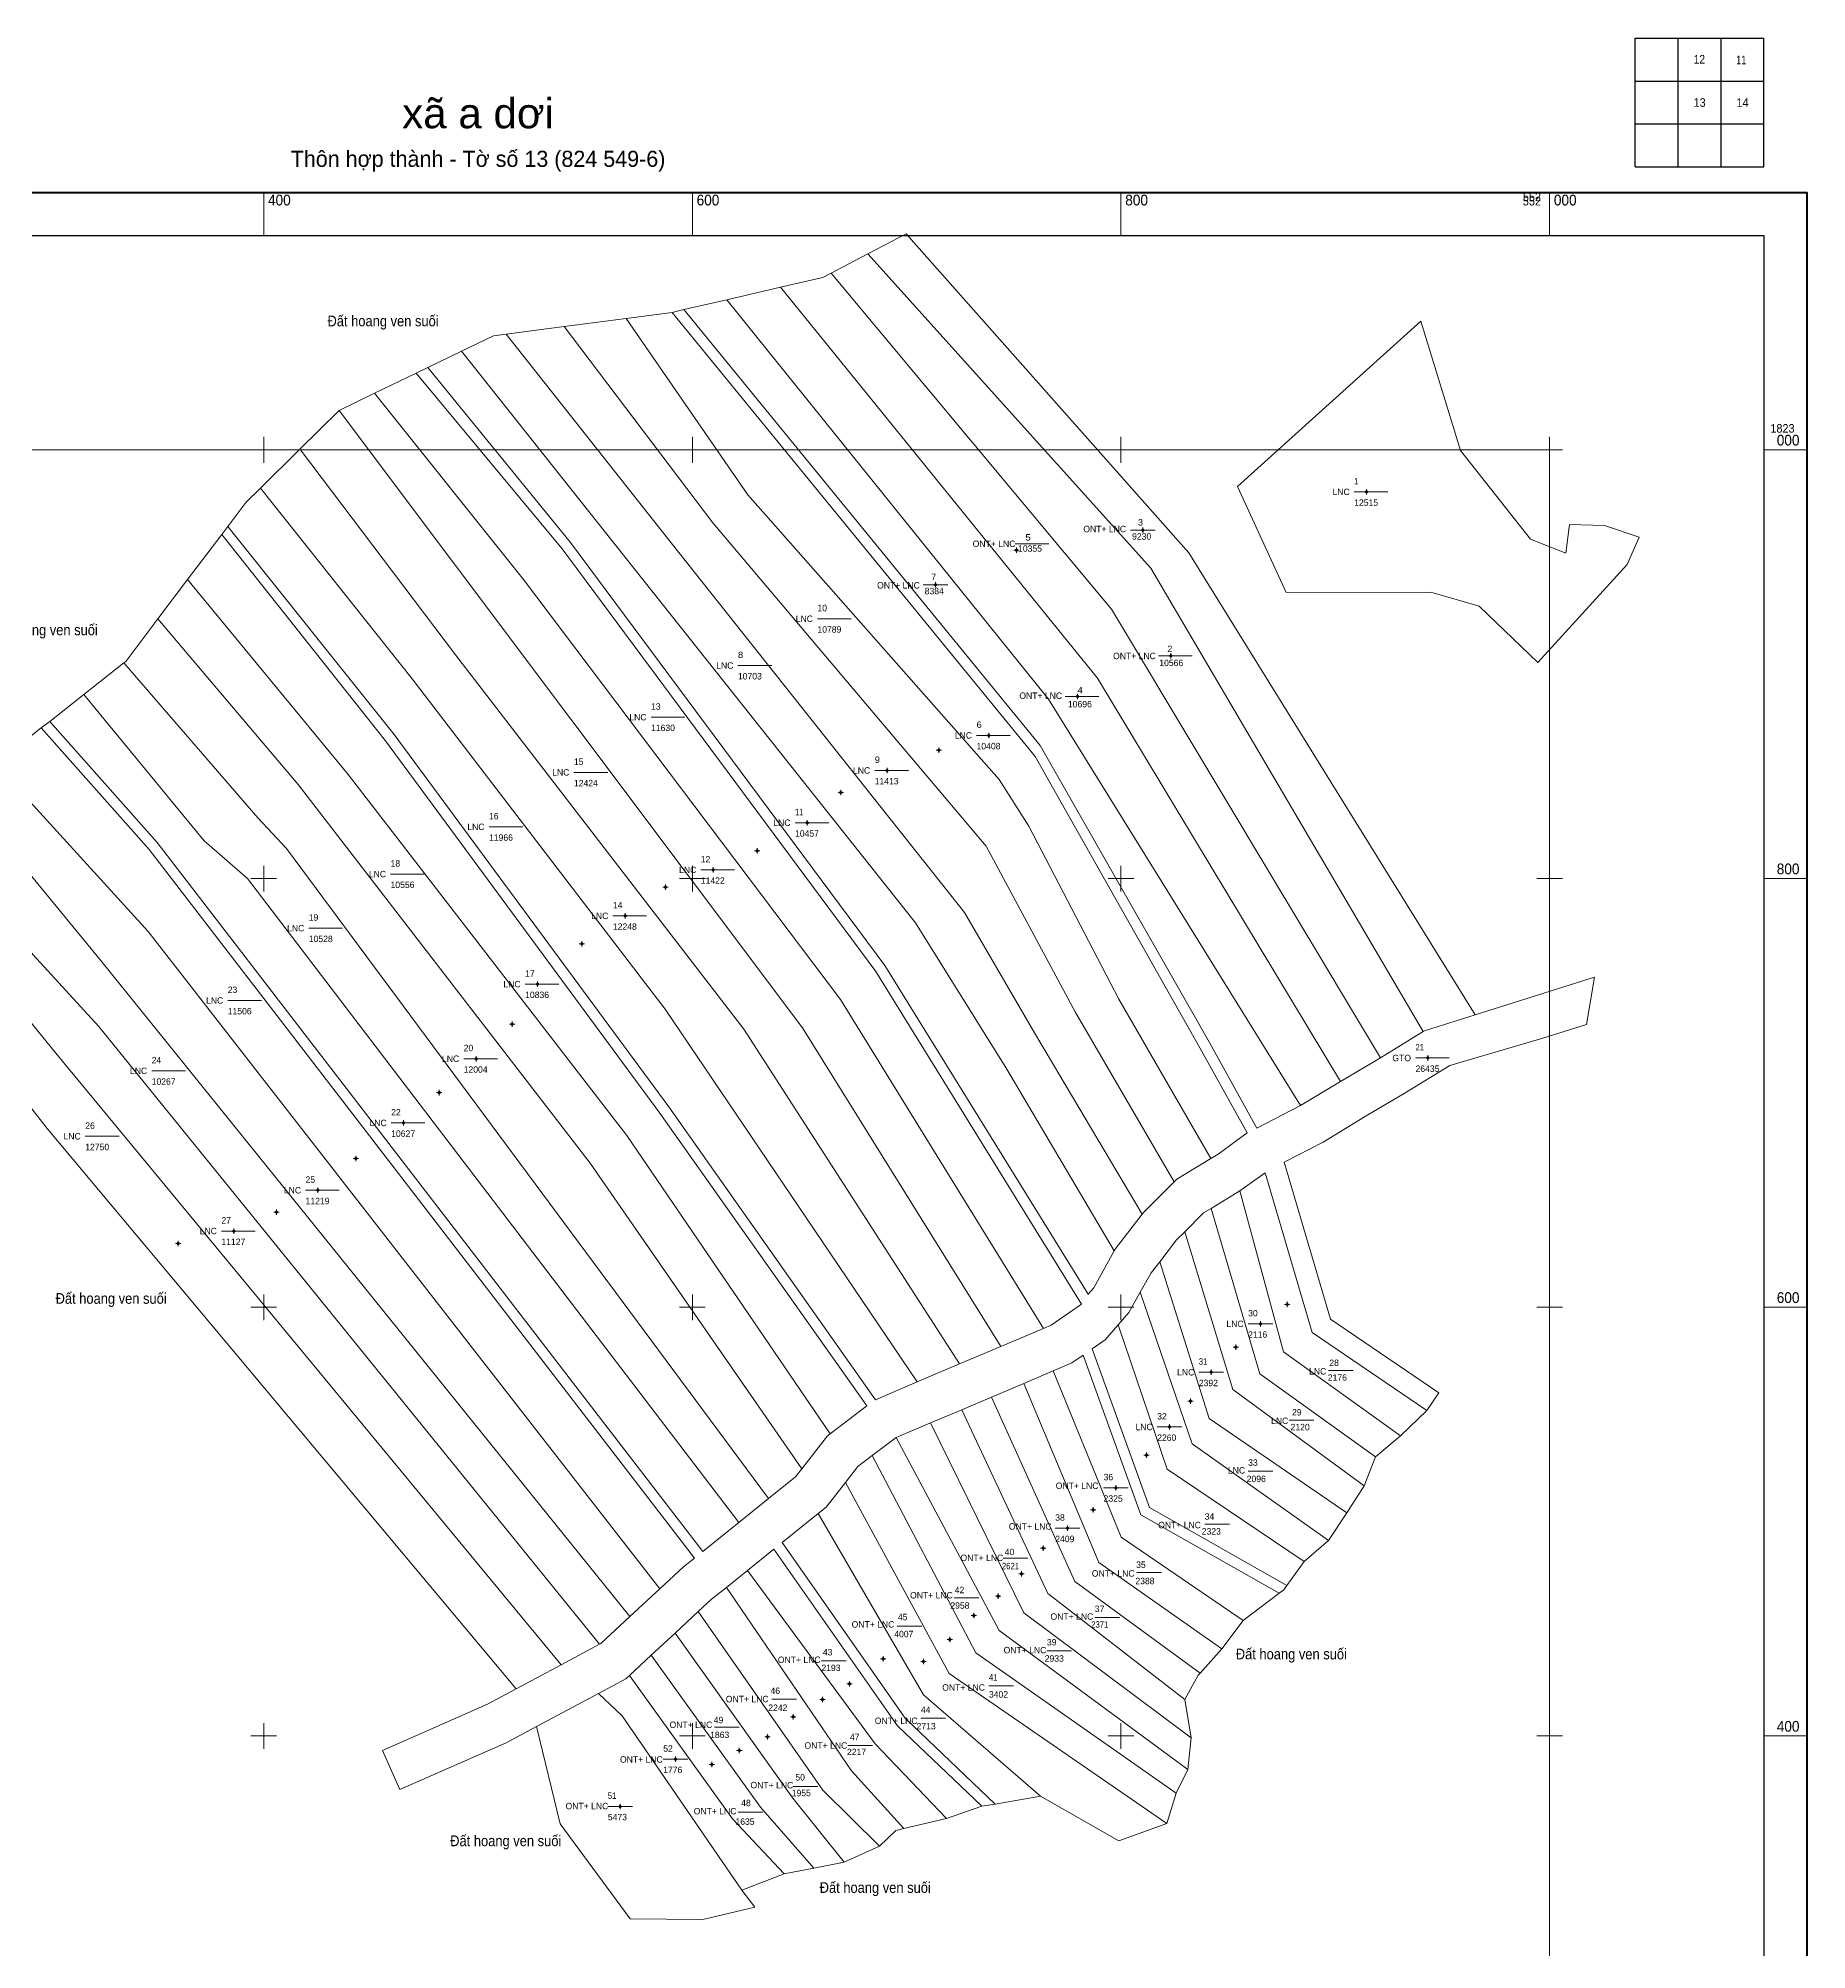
# Model space of a CAD drawing. Header units: metres. Extents: x 550880 to 552120, y 1821773 to 1823192.
# Drawn here: x 551295 to 552120, y 1822300 to 1823192 of the extents above; entities that cross this region are included whole.
import ezdxf
from ezdxf.enums import TextEntityAlignment as Align

# ---------------------------------------------------------------- set-up
doc = ezdxf.new("R2010")
doc.units = ezdxf.units.M
doc.header["$LTSCALE"] = 1.2
doc.layers.add('1', color=7, linetype='Continuous')
for name, color, linetype, lineweight in [('10', 7, 'Continuous', 13), ('23', 7, 'Continuous', 13), ('50', 7, 'Continuous', 13), ('51', 7, 'Continuous', 13), ('63', 7, 'Continuous', 13)]:
    doc.layers.add(name, color=color, linetype=linetype, lineweight=lineweight)

msp = doc.modelspace()

# ---------------------------------------------------------------- hatches: boundary and pattern name
at = {"layer": '51'}
for points in [[(551914.73, 1822980.39, 1), (551914.43, 1822980.39, 1)], [(551810.38, 1822962.53, 1), (551810.08, 1822962.53, 1)], [(551751.37, 1822953.12, 1), (551751.07, 1822953.12, 1)], [(551713.61, 1822937.06, 1), (551713.31, 1822937.06, 1)], [(551823.44, 1822903.87, 1), (551823.14, 1822903.87, 1)], [(551779.79, 1822884.96, 1), (551779.49, 1822884.96, 1)], [(551738.51, 1822866.78, 1), (551738.21, 1822866.78, 1)], [(551715.21, 1822859.91, 1), (551714.91, 1822859.91, 1)], [(551690.98, 1822850.43, 1), (551690.68, 1822850.43, 1)], [(551669.36, 1822840.14, 1), (551669.06, 1822840.14, 1)], [(551653.8, 1822826.04, 1), (551653.5, 1822826.04, 1)], [(551630.36, 1822812.96, 1), (551630.06, 1822812.96, 1)], [(551609.84, 1822804.04, 1), (551609.54, 1822804.04, 1)], [(551587.69, 1822795.96, 1), (551587.39, 1822795.96, 1)], [(551568.82, 1822782.57, 1), (551568.52, 1822782.57, 1)], [(551548.6, 1822769.52, 1), (551548.3, 1822769.52, 1)], [(551527.87, 1822750.74, 1), (551527.57, 1822750.74, 1)], [(551516.02, 1822732.04, 1), (551515.72, 1822732.04, 1)], [(551499.2, 1822715.94, 1), (551498.9, 1822715.94, 1)], [(551943.33, 1822716.28, 1), (551943.03, 1822716.28, 1)], [(551481.99, 1822700.11, 1), (551481.69, 1822700.11, 1)], [(551465.37, 1822685.98, 1), (551465.07, 1822685.98, 1)], [(551443.13, 1822669.46, 1), (551442.83, 1822669.46, 1)], [(551425.42, 1822654.57, 1), (551425.12, 1822654.57, 1)], [(551406.11, 1822644.37, 1), (551405.81, 1822644.37, 1)], [(551386.15, 1822635.55, 1), (551385.85, 1822635.55, 1)], [(551360.19, 1822629.81, 1), (551359.89, 1822629.81, 1)], [(551877.71, 1822601.36, 1), (551877.41, 1822601.36, 1)], [(551865.23, 1822592.26, 1), (551864.93, 1822592.26, 1)], [(551853.81, 1822581.37, 1), (551853.51, 1822581.37, 1)], [(551842.22, 1822569.68, 1), (551841.92, 1822569.68, 1)], [(551832.65, 1822556.18, 1), (551832.35, 1822556.18, 1)], [(551822.8, 1822544.15, 1), (551822.5, 1822544.15, 1)], [(551812.03, 1822531.03, 1), (551811.73, 1822531.03, 1)], [(551797.78, 1822515.78, 1), (551797.48, 1822515.78, 1)], [(551787.24, 1822505.45, 1), (551786.94, 1822505.45, 1)], [(551775.23, 1822496.92, 1), (551774.93, 1822496.92, 1)], [(551763.85, 1822487.61, 1), (551763.55, 1822487.61, 1)], [(551753.75, 1822475.69, 1), (551753.45, 1822475.69, 1)], [(551742.87, 1822465.19, 1), (551742.57, 1822465.19, 1)], [(551731.43, 1822456.24, 1), (551731.13, 1822456.24, 1)], [(551720.29, 1822445, 1), (551719.99, 1822445, 1)], [(551689.14, 1822436.02, 1), (551688.84, 1822436.02, 1)], [(551707.99, 1822434.7, 1), (551707.69, 1822434.7, 1)], [(551673.5, 1822424.34, 1), (551673.2, 1822424.34, 1)], [(551660.93, 1822417.05, 1), (551660.63, 1822417.05, 1)], [(551647.16, 1822408.91, 1), (551646.86, 1822408.91, 1)], [(551622.07, 1822393.16, 1), (551621.77, 1822393.16, 1)], [(551635.15, 1822399.58, 1), (551634.85, 1822399.58, 1)], [(551592.3, 1822389.17, 1), (551592, 1822389.17, 1)], [(551609.17, 1822386.64, 1), (551608.87, 1822386.64, 1)], [(551566.47, 1822367.17, 1), (551566.17, 1822367.17, 1)]]:
    msp.add_hatch(color=256, dxfattribs=at).paths.add_polyline_path(points)

# ---------------------------------------------------------------- linework, layer by layer
at = {"layer": '10'}
for p, q in [((551664.84, 1823082.46), (551681.93, 1823091.39)), ((551616.07, 1823070.02), (551641.08, 1823075.8)), ((551569.07, 1823061.3), (551590.57, 1823064.13)), ((551590.57, 1823064.13), (551596, 1823065.39)), ((551596, 1823065.39), (551616.07, 1823070.02)), ((551513.2, 1823054), (551540.13, 1823057.52)), ((551540.13, 1823057.52), (551569.07, 1823061.3)), ((551476.51, 1823038.36), (551492.29, 1823045.99)), ((551451.74, 1823026.38), (551471.16, 1823035.77)), ((551471.16, 1823035.77), (551476.51, 1823038.36)), ((551435.22, 1823018.39), (551451.74, 1823026.38)), ((551435.22, 1823018.39), (551416.92, 1823000.36)), ((551416.55, 1823000), (551398.45, 1822982.17)), ((551416.55, 1823000), (551417.19, 1823000)), ((551417.19, 1823000), (551416.92, 1823000.36)), ((552036.17, 1822946.54), (552041.77, 1822959.27)), ((551364.42, 1822939.43), (551350.57, 1822921.09)), ((551316.02, 1822885.84), (551300.16, 1822873.33)), ((551296.22, 1822870.23), (551274.9, 1822853.42)), ((551965.29, 1822736.48), (552020.91, 1822753.96)), ((552020.91, 1822753.96), (552017.23, 1822731.87)), ((551921.06, 1822716.35), (551940.97, 1822728.58)), ((551902.41, 1822705.35), (551921.06, 1822716.35)), ((551883.8, 1822694.12), (551902.41, 1822705.35)), ((551863.43, 1822683.61), (551883.8, 1822694.12)), ((551743.98, 1822581.7), (551763.92, 1822590.15)), ((551724.72, 1822573.53), (551743.98, 1822581.7)), ((551704.94, 1822565.14), (551724.72, 1822573.53)), ((551685.46, 1822556.88), (551704.94, 1822565.14)), ((551664.25, 1822540.93), (551681.4, 1822553.96)), ((551942.69, 1822551.81), (551930.44, 1822540.02)), ((551930.44, 1822540.02), (551918.7, 1822530.23)), ((551918.7, 1822530.23), (551913.49, 1822516.65)), ((551913.49, 1822516.65), (551905.44, 1822504.11)), ((551641.92, 1822490.24), (551658.76, 1822503.78)), ((551905.44, 1822504.11), (551896.88, 1822491.13)), ((551638.01, 1822487.1), (551625.77, 1822477.26)), ((551641.92, 1822490.24), (551699.24, 1822408.35)), ((551896.88, 1822491.13), (551885.46, 1822481.33)), ((551625.77, 1822477.26), (551615.87, 1822469.3)), ((551885.46, 1822481.33), (551877.4, 1822470.26)), ((551873.75, 1822466.57), (551857, 1822453.9)), ((551602.79, 1822458.03), (551591.94, 1822447.97)), ((551591.94, 1822447.97), (551580.8, 1822437.66)), ((551857, 1822453.9), (551847, 1822440.63)), ((551847, 1822440.63), (551836.94, 1822429.35)), ((551580.8, 1822437.66), (551570.66, 1822428.25)), ((551556.27, 1822419.89), (551527.28, 1822404.4)), ((551829.86, 1822417.09), (551832.72, 1822399.17)), ((551699.24, 1822408.35), (551741.28, 1822368.26)), ((551832.72, 1822399.17), (551831.2, 1822384.35)), ((551831.2, 1822384.35), (551825.74, 1822373.27)), ((551735.15, 1822367.18), (551718.6, 1822361.58)), ((551741.28, 1822368.26), (551735.15, 1822367.18)), ((551762.5, 1822371.98), (551741.28, 1822368.26)), ((551825.74, 1822373.27), (551821.37, 1822359.22)), ((551718.6, 1822361.58), (551698.69, 1822356.85)), ((551687.33, 1822348.53), (551670.91, 1822341.13)), ((551670.91, 1822341.13), (551656.72, 1822338.36)), ((551642.78, 1822335.63), (551623.13, 1822328.12)), ((551656.72, 1822338.36), (551642.78, 1822335.63))]:
    msp.add_line(p, q, dxfattribs=at)
for points in [[(551681.93, 1823091.39), (551699.77, 1823100.71), (551831.64, 1822951.89), (551965.29, 1822736.48)], [(551940.97, 1822728.58), (551813.87, 1822944.79), (551681.93, 1823091.39)], [(551641.08, 1823075.8), (551660.81, 1823080.36), (551664.84, 1823082.46)], [(551921.06, 1822716.35), (551795.64, 1822925.61), (551664.84, 1823082.46)], [(551902.41, 1822705.35), (551788.99, 1822893.51), (551641.08, 1823075.8)], [(551590.57, 1823064.13), (551759.98, 1822856.85), (551836.86, 1822721.05), (551858.95, 1822681.38)], [(551596, 1823065.39), (551762.22, 1822862.01), (551841.23, 1822723.48), (551863.43, 1822683.61)], [(551883.8, 1822694.12), (551766.21, 1822883.65), (551616.07, 1823070.02)], [(551492.29, 1823045.99), (551507.25, 1823053.22), (551513.2, 1823054)], [(551809.93, 1822643.35), (551759.68, 1822727.99), (551727.04, 1822784.23), (551593.04, 1822952.9), (551513.2, 1823054)], [(551824.79, 1822658.52), (551778.67, 1822737.84), (551737.16, 1822815.04), (551609.48, 1822965.97), (551540.13, 1823057.52)], [(551841.93, 1822669.44), (551798.99, 1822743.69), (551757.08, 1822824.39), (551743.09, 1822846.12), (551625.93, 1822979.03), (551569.07, 1823061.3)], [(552036.17, 1822946.54), (551994.56, 1822900.79), (551967.17, 1822926.99), (551944.58, 1822933.54), (551877.02, 1822933.44), (551854.38, 1822982.9), (551939.91, 1823060), (551958.36, 1822999.72), (551991.06, 1822958.35), (552007.65, 1822951.83), (552009.31, 1822965.17), (552025.56, 1822964.74), (552041.77, 1822959.27)], [(551796.86, 1822626.29), (551746.78, 1822711.06), (551704.1, 1822779.36), (551492.29, 1823045.99)], [(551471.16, 1823035.77), (551539.18, 1822953.8), (551685.65, 1822756.61), (551781.61, 1822601.48)], [(551476.51, 1823038.36), (551543.19, 1822956.78), (551689.8, 1822759.4), (551784.63, 1822606.09)], [(551763.92, 1822590.15), (551669.07, 1822743.49), (551521.16, 1822939.49), (551451.74, 1823026.38)], [(551435.22, 1823018.39), (551651.32, 1822730.31), (551743.98, 1822581.7)], [(551724.72, 1822573.53), (551624.05, 1822729.72), (551489.51, 1822904.36), (551417.19, 1823000)], [(551398.45, 1822982.17), (551391.62, 1822975.44), (551383.18, 1822964.26)], [(551704.94, 1822565.14), (551587.29, 1822739.12), (551469.33, 1822893.14), (551398.45, 1822982.17)], [(551685.46, 1822556.88), (551588.97, 1822693.45), (551460.87, 1822867.26), (551383.18, 1822964.26), (551380.38, 1822960.55)], [(551681.4, 1822553.96), (551584.87, 1822690.59), (551456.85, 1822864.29), (551380.38, 1822960.55), (551364.42, 1822939.43)], [(551664.25, 1822540.93), (551569.43, 1822680.17), (551439.35, 1822848.54), (551364.42, 1822939.43)], [(551350.57, 1822921.09), (551335.61, 1822901.28), (551334.71, 1822900.57)], [(551651.05, 1822524.65), (551552.39, 1822667.25), (551416.09, 1822843.85), (551350.57, 1822921.09)], [(551635.56, 1822510.8), (551410.56, 1822813.94), (551397.2, 1822828.38), (551334.71, 1822900.57), (551316.02, 1822885.84)], [(551621.72, 1822499.66), (551392.38, 1822799.99), (551372.15, 1822817.58), (551316.02, 1822885.84)], [(551604.89, 1822486.13), (551350.35, 1822816.73), (551300.16, 1822873.33), (551296.22, 1822870.23)], [(551600.99, 1822483), (551346.52, 1822813.51), (551296.22, 1822870.23)], [(551584.87, 1822468.69), (551346.11, 1822775.32), (551274.9, 1822853.42)], [(551570.89, 1822455.73), (551324.42, 1822761.16), (551254.62, 1822845.97), (551232.62, 1822837.88)], [(551538.79, 1822433.22), (551303.04, 1822718.5), (551206.03, 1822837.61), (551179.62, 1822837.34)], [(551517.82, 1822422.02), (551298.91, 1822683.36), (551215.82, 1822789.73), (551179.62, 1822837.34)], [(551556.69, 1822442.78), (551322.96, 1822731.11), (551292.37, 1822764.42), (551232.62, 1822837.88)], [(551940.97, 1822728.58), (551941.55, 1822728.93), (551965.29, 1822736.48)], [(552017.23, 1822731.87), (551996.77, 1822725.51), (551953.41, 1822712.75), (551932.15, 1822699.67), (551915.24, 1822689.75), (551894.4, 1822677.08), (551876.21, 1822667.7)], [(551841.93, 1822669.44), (551845.3, 1822671.49), (551858.95, 1822681.38)], [(551824.79, 1822658.52), (551826.05, 1822659.78), (551841.93, 1822669.44)], [(551829.83, 1822635.25), (551838.55, 1822643.98), (551842.03, 1822646.1), (551855.49, 1822654.29), (551867.26, 1822662.7)], [(551867.26, 1822662.7), (551889.2, 1822588.25), (551942.69, 1822551.81)], [(551876.21, 1822667.7), (551897.78, 1822594.5), (551948.32, 1822560.07), (551942.69, 1822551.81)], [(551809.93, 1822643.35), (551810.93, 1822644.64), (551824.79, 1822658.52)], [(551855.49, 1822654.29), (551875.78, 1822579.18), (551930.44, 1822540.02)], [(551796.86, 1822626.29), (551797.34, 1822627.15), (551809.93, 1822643.35)], [(551842.03, 1822646.1), (551864.81, 1822568.89), (551918.7, 1822530.23)], [(551818.08, 1822621.23), (551825.97, 1822631.38), (551829.83, 1822635.25)], [(551829.83, 1822635.25), (551852.21, 1822561.59), (551913.49, 1822516.65)], [(551784.63, 1822606.09), (551787.26, 1822609.12), (551796.86, 1822626.29)], [(551808.97, 1822606.97), (551814.04, 1822616.03), (551818.08, 1822621.23)], [(551818.08, 1822621.23), (551841.22, 1822548.1), (551905.44, 1822504.11)], [(551763.92, 1822590.15), (551767.36, 1822591.61), (551781.61, 1822601.48)], [(551798.72, 1822591.81), (551803.71, 1822597.56), (551808.97, 1822606.97)], [(551808.97, 1822606.97), (551833.16, 1822536.24), (551896.88, 1822491.13)], [(551786.6, 1822580.61), (551792.59, 1822584.76), (551798.72, 1822591.81)], [(551798.72, 1822591.81), (551821.51, 1822524.5), (551885.46, 1822481.33)], [(551786.6, 1822580.61), (551813.29, 1822506.57), (551877.4, 1822470.26)], [(551768.29, 1822570.28), (551777.08, 1822574.01), (551782.35, 1822577.66)], [(551782.35, 1822577.66), (551809.21, 1822503.13), (551873.75, 1822466.57)], [(551671.46, 1822518.3), (551677.19, 1822525.64), (551683.96, 1822530.79), (551695.03, 1822539.21), (551711.1, 1822546.03), (551725.69, 1822552.21), (551739.64, 1822558.13), (551754.63, 1822564.49), (551768.29, 1822570.28)], [(551754.63, 1822564.49), (551789.61, 1822480.89), (551847, 1822440.63)], [(551768.29, 1822570.28), (551800.07, 1822492.73), (551857, 1822453.9)], [(551739.64, 1822558.13), (551778.46, 1822472.11), (551836.94, 1822429.35)], [(551711.1, 1822546.03), (551754.64, 1822457.47), (551832.72, 1822399.17)], [(551725.69, 1822552.21), (551765.88, 1822466.39), (551829.86, 1822417.09)], [(551651.05, 1822524.65), (551663.02, 1822539.99), (551664.25, 1822540.93)], [(551695.03, 1822539.21), (551743.13, 1822449.26), (551831.2, 1822384.35)], [(551683.96, 1822530.79), (551732.34, 1822438.79), (551825.74, 1822373.27)], [(551651.05, 1822524.65), (551648.11, 1822520.89), (551635.56, 1822510.8), (551621.72, 1822499.66), (551604.89, 1822486.13)], [(551658.76, 1822503.78), (551662.43, 1822506.73), (551671.46, 1822518.3)], [(551671.46, 1822518.3), (551719.79, 1822429.22), (551821.37, 1822359.22)], [(551658.76, 1822503.78), (551707.89, 1822419.19), (551762.5, 1822371.98)], [(551600.99, 1822483), (551595.93, 1822478.94), (551584.87, 1822468.69), (551570.89, 1822455.73)], [(551638.01, 1822487.1), (551695.71, 1822404.68), (551735.15, 1822367.18)], [(551625.77, 1822477.26), (551685.34, 1822396.4), (551718.6, 1822361.58)], [(551615.87, 1822469.3), (551608.97, 1822463.76), (551602.79, 1822458.03)], [(551615.87, 1822469.3), (551674.19, 1822383.67), (551698.69, 1822356.85)], [(551877.4, 1822470.26), (551875.92, 1822468.22), (551873.75, 1822466.57)], [(551570.89, 1822455.73), (551557.23, 1822443.07), (551556.69, 1822442.78), (551538.79, 1822433.22), (551517.82, 1822422.02)], [(551602.79, 1822458.03), (551660.86, 1822374.76), (551687.33, 1822348.53)], [(551591.94, 1822447.97), (551646.81, 1822371.03), (551670.91, 1822341.13)], [(551580.8, 1822437.66), (551631.85, 1822366.73), (551656.72, 1822338.36)], [(551836.94, 1822429.35), (551836.05, 1822428.35), (551829.86, 1822417.09)], [(551527.28, 1822404.4), (551513.12, 1822396.84), (551463.56, 1822374.98), (551455.49, 1822393.28), (551504.39, 1822414.85), (551517.82, 1822422.02)], [(551570.66, 1822428.25), (551568.93, 1822426.65), (551556.27, 1822419.89)], [(551556.27, 1822419.89), (551567.24, 1822409.36), (551623.13, 1822328.12)], [(551570.66, 1822428.25), (551618.68, 1822361.35), (551642.78, 1822335.63)], [(551527.28, 1822404.4), (551538.38, 1822359), (551570.96, 1822314.74), (551604.89, 1822314.46), (551629.16, 1822320.14), (551623.13, 1822328.12)], [(551762.5, 1822371.98), (551798.96, 1822351.1), (551821.37, 1822359.22)], [(551698.69, 1822356.85), (551695.02, 1822355.98), (551687.33, 1822348.53)]]:
    msp.add_lwpolyline(points, dxfattribs=at)
at = {"layer": '23'}
for p in [(551000, 1823000), (552000, 1822000)]:
    msp.add_line(p, (552000, 1823000), dxfattribs=at)
at = {"layer": '50'}
for p, q in [((551908.83, 1822980.39), (551924.58, 1822980.39)), ((551750.62, 1822956.21), (551766.37, 1822956.21)), ((551804.48, 1822962.53), (551815.98, 1822962.53)), ((551707.71, 1822937.06), (551719.21, 1822937.06)), ((551658.36, 1822921.2), (551674.11, 1822921.2)), ((551817.54, 1822903.87), (551833.29, 1822903.87)), ((551621.26, 1822899.36), (551637.01, 1822899.36)), ((551773.89, 1822884.96), (551789.64, 1822884.96)), ((551580.72, 1822875.27), (551596.47, 1822875.27)), ((551732.61, 1822866.78), (551748.36, 1822866.78)), ((551544.74, 1822849.52), (551560.49, 1822849.52)), ((551685.08, 1822850.43), (551700.83, 1822850.43)), ((551505.13, 1822824.1), (551520.88, 1822824.1)), ((551647.9, 1822826.04), (551663.65, 1822826.04)), ((551603.94, 1822804.04), (551619.69, 1822804.04)), ((551459.18, 1822802.08), (551474.93, 1822802.08)), ((551421.03, 1822776.84), (551436.78, 1822776.84)), ((551562.92, 1822782.57), (551578.67, 1822782.57)), ((551521.97, 1822750.74), (551537.72, 1822750.74)), ((551383.2, 1822743.1), (551398.95, 1822743.1)), ((551493.3, 1822715.94), (551509.05, 1822715.94)), ((551937.43, 1822716.28), (551953.18, 1822716.28)), ((551347.72, 1822710.29), (551363.47, 1822710.29)), ((551316.72, 1822679.76), (551332.47, 1822679.76)), ((551459.47, 1822685.98), (551475.22, 1822685.98)), ((551419.52, 1822654.57), (551435.27, 1822654.57)), ((551380.25, 1822635.55), (551396, 1822635.55)), ((551859.33, 1822592.26), (551870.83, 1822592.26)), ((551836.32, 1822569.68), (551847.82, 1822569.68)), ((551896.86, 1822570.47), (551908.36, 1822570.47)), ((551878.45, 1822547.38), (551889.95, 1822547.38)), ((551816.9, 1822544.15), (551828.4, 1822544.15)), ((551859.35, 1822523.57), (551870.85, 1822523.57)), ((551791.88, 1822515.78), (551803.38, 1822515.78)), ((551769.33, 1822496.92), (551780.83, 1822496.92)), ((551839.07, 1822498.76), (551850.57, 1822498.76)), ((551745.1, 1822482.9), (551756.6, 1822482.9)), ((551807.41, 1822476.27), (551818.91, 1822476.27)), ((551722.1, 1822464.48), (551733.6, 1822464.48)), ((551695.57, 1822451.18), (551707.07, 1822451.18)), ((551787.8, 1822455.34), (551799.3, 1822455.34)), ((551765.44, 1822439.78), (551776.94, 1822439.78)), ((551660.22, 1822435.09), (551671.72, 1822435.09)), ((551738.41, 1822423.37), (551749.91, 1822423.37)), ((551637.14, 1822417.15), (551648.64, 1822417.15)), ((551610.33, 1822404.14), (551621.83, 1822404.14)), ((551706.67, 1822408.25), (551718.17, 1822408.25)), ((551672.49, 1822395.53), (551683.99, 1822395.53)), ((551586.4, 1822389.17), (551597.9, 1822389.17)), ((551647.04, 1822376.38), (551658.54, 1822376.38)), ((551560.57, 1822367.17), (551572.07, 1822367.17)), ((551621.45, 1822364.41), (551632.95, 1822364.41))]:
    msp.add_line(p, q, dxfattribs=at)
at = {"layer": '51'}
for p, q in [((551913.95, 1822980.39), (551913.33, 1822980.39)), ((551914.58, 1822981.64), (551914.58, 1822981.02)), ((551914.58, 1822979.76), (551914.58, 1822979.14)), ((551915.83, 1822980.39), (551915.2, 1822980.39)), ((551809.61, 1822962.53), (551808.98, 1822962.53)), ((551810.23, 1822963.78), (551810.23, 1822963.15)), ((551810.23, 1822961.91), (551810.23, 1822961.28)), ((551811.48, 1822962.53), (551810.85, 1822962.53)), ((551750.59, 1822953.12), (551749.97, 1822953.12)), ((551751.22, 1822954.37), (551751.22, 1822953.74)), ((551751.22, 1822952.5), (551751.22, 1822951.87)), ((551752.47, 1822953.12), (551751.85, 1822953.12)), ((551713.46, 1822938.31), (551713.46, 1822937.69)), ((551712.84, 1822937.06), (551712.21, 1822937.06)), ((551713.46, 1822936.43), (551713.46, 1822935.81)), ((551714.71, 1822937.06), (551714.08, 1822937.06)), ((551822.66, 1822903.87), (551822.04, 1822903.87)), ((551823.29, 1822905.12), (551823.29, 1822904.5)), ((551823.29, 1822903.24), (551823.29, 1822902.62)), ((551824.54, 1822903.87), (551823.92, 1822903.87)), ((551779.02, 1822884.96), (551778.39, 1822884.96)), ((551779.64, 1822886.21), (551779.64, 1822885.58)), ((551779.64, 1822884.34), (551779.64, 1822883.71)), ((551780.89, 1822884.96), (551780.26, 1822884.96)), ((551737.74, 1822866.78), (551737.11, 1822866.78)), ((551738.36, 1822868.03), (551738.36, 1822867.4)), ((551738.36, 1822866.16), (551738.36, 1822865.53)), ((551739.61, 1822866.78), (551738.98, 1822866.78)), ((551714.44, 1822859.91), (551713.81, 1822859.91)), ((551715.06, 1822861.16), (551715.06, 1822860.54)), ((551715.06, 1822859.28), (551715.06, 1822858.66)), ((551716.31, 1822859.91), (551715.69, 1822859.91)), ((551690.2, 1822850.43), (551689.58, 1822850.43)), ((551690.83, 1822851.68), (551690.83, 1822851.06)), ((551690.83, 1822849.8), (551690.83, 1822849.18)), ((551692.08, 1822850.43), (551691.45, 1822850.43)), ((551668.58, 1822840.14), (551667.96, 1822840.14)), ((551669.21, 1822841.39), (551669.21, 1822840.76)), ((551669.21, 1822839.52), (551669.21, 1822838.89)), ((551670.46, 1822840.14), (551669.84, 1822840.14)), ((551653.02, 1822826.04), (551652.4, 1822826.04)), ((551653.65, 1822827.29), (551653.65, 1822826.66)), ((551653.65, 1822825.42), (551653.65, 1822824.79)), ((551654.9, 1822826.04), (551654.28, 1822826.04)), ((551629.58, 1822812.96), (551628.96, 1822812.96)), ((551630.21, 1822814.21), (551630.21, 1822813.58)), ((551630.21, 1822812.34), (551630.21, 1822811.71)), ((551631.46, 1822812.96), (551630.84, 1822812.96)), ((551609.06, 1822804.04), (551608.44, 1822804.04)), ((551609.69, 1822805.29), (551609.69, 1822804.66)), ((551609.69, 1822803.42), (551609.69, 1822802.79)), ((551610.94, 1822804.04), (551610.31, 1822804.04)), ((551586.92, 1822795.96), (551586.29, 1822795.96)), ((551587.54, 1822797.21), (551587.54, 1822796.58)), ((551587.54, 1822795.34), (551587.54, 1822794.71)), ((551588.79, 1822795.96), (551588.16, 1822795.96)), ((551568.05, 1822782.57), (551567.42, 1822782.57)), ((551568.67, 1822783.82), (551568.67, 1822783.2)), ((551568.67, 1822781.94), (551568.67, 1822781.32)), ((551569.92, 1822782.57), (551569.3, 1822782.57)), ((551547.82, 1822769.52), (551547.2, 1822769.52)), ((551548.45, 1822770.77), (551548.45, 1822770.14)), ((551548.45, 1822768.9), (551548.45, 1822768.27)), ((551549.7, 1822769.52), (551549.07, 1822769.52)), ((551527.1, 1822750.74), (551526.47, 1822750.74)), ((551527.72, 1822751.99), (551527.72, 1822751.36)), ((551527.72, 1822750.12), (551527.72, 1822749.49)), ((551528.97, 1822750.74), (551528.34, 1822750.74)), ((551515.24, 1822732.04), (551514.62, 1822732.04)), ((551515.87, 1822733.29), (551515.87, 1822732.66)), ((551517.12, 1822732.04), (551516.5, 1822732.04)), ((551515.87, 1822731.42), (551515.87, 1822730.79)), ((551498.43, 1822715.94), (551497.8, 1822715.94)), ((551499.05, 1822717.19), (551499.05, 1822716.56)), ((551499.05, 1822715.32), (551499.05, 1822714.69)), ((551500.3, 1822715.94), (551499.68, 1822715.94)), ((551942.56, 1822716.28), (551941.93, 1822716.28)), ((551943.18, 1822717.53), (551943.18, 1822716.9)), ((551943.18, 1822715.66), (551943.18, 1822715.03)), ((551944.43, 1822716.28), (551943.81, 1822716.28)), ((551481.22, 1822700.11), (551480.59, 1822700.11)), ((551481.84, 1822701.36), (551481.84, 1822700.74)), ((551481.84, 1822699.48), (551481.84, 1822698.86)), ((551483.09, 1822700.11), (551482.46, 1822700.11)), ((551464.6, 1822685.98), (551463.97, 1822685.98)), ((551465.22, 1822687.23), (551465.22, 1822686.6)), ((551465.22, 1822685.36), (551465.22, 1822684.73)), ((551466.47, 1822685.98), (551465.84, 1822685.98)), ((551442.98, 1822670.71), (551442.98, 1822670.08)), ((551442.36, 1822669.46), (551441.73, 1822669.46)), ((551442.98, 1822668.84), (551442.98, 1822668.21)), ((551444.23, 1822669.46), (551443.6, 1822669.46)), ((551424.64, 1822654.57), (551424.02, 1822654.57)), ((551425.27, 1822655.82), (551425.27, 1822655.2)), ((551425.27, 1822653.94), (551425.27, 1822653.32)), ((551426.52, 1822654.57), (551425.9, 1822654.57)), ((551405.34, 1822644.37), (551404.71, 1822644.37)), ((551405.96, 1822645.62), (551405.96, 1822645)), ((551405.96, 1822643.74), (551405.96, 1822643.12)), ((551407.21, 1822644.37), (551406.58, 1822644.37)), ((551385.38, 1822635.55), (551384.75, 1822635.55)), ((551386, 1822636.8), (551386, 1822636.18)), ((551386, 1822634.92), (551386, 1822634.3)), ((551387.25, 1822635.55), (551386.62, 1822635.55)), ((551359.42, 1822629.81), (551358.79, 1822629.81)), ((551360.04, 1822631.06), (551360.04, 1822630.44)), ((551360.04, 1822629.18), (551360.04, 1822628.56)), ((551361.29, 1822629.81), (551360.66, 1822629.81)), ((551876.94, 1822601.36), (551876.31, 1822601.36)), ((551877.56, 1822602.61), (551877.56, 1822601.98)), ((551877.56, 1822600.74), (551877.56, 1822600.11)), ((551878.81, 1822601.36), (551878.19, 1822601.36)), ((551864.45, 1822592.26), (551863.83, 1822592.26)), ((551865.08, 1822593.51), (551865.08, 1822592.88)), ((551865.08, 1822591.64), (551865.08, 1822591.01)), ((551866.33, 1822592.26), (551865.7, 1822592.26)), ((551853.04, 1822581.37), (551852.41, 1822581.37)), ((551853.66, 1822582.62), (551853.66, 1822582)), ((551853.66, 1822580.74), (551853.66, 1822580.12)), ((551854.91, 1822581.37), (551854.28, 1822581.37)), ((551841.44, 1822569.68), (551840.82, 1822569.68)), ((551842.07, 1822570.93), (551842.07, 1822570.3)), ((551842.07, 1822569.06), (551842.07, 1822568.43)), ((551843.32, 1822569.68), (551842.69, 1822569.68)), ((551831.88, 1822556.18), (551831.25, 1822556.18)), ((551832.5, 1822557.43), (551832.5, 1822556.8)), ((551832.5, 1822555.56), (551832.5, 1822554.93)), ((551833.75, 1822556.18), (551833.12, 1822556.18)), ((551822.65, 1822545.4), (551822.65, 1822544.78)), ((551822.02, 1822544.15), (551821.4, 1822544.15)), ((551822.65, 1822543.52), (551822.65, 1822542.9)), ((551823.9, 1822544.15), (551823.28, 1822544.15)), ((551811.26, 1822531.03), (551810.63, 1822531.03)), ((551811.88, 1822532.28), (551811.88, 1822531.66)), ((551811.88, 1822530.4), (551811.88, 1822529.78)), ((551813.13, 1822531.03), (551812.5, 1822531.03)), ((551797, 1822515.78), (551796.38, 1822515.78)), ((551797.63, 1822517.03), (551797.63, 1822516.4)), ((551797.63, 1822515.16), (551797.63, 1822514.53)), ((551798.88, 1822515.78), (551798.26, 1822515.78)), ((551786.46, 1822505.45), (551785.84, 1822505.45)), ((551787.09, 1822506.7), (551787.09, 1822506.08)), ((551787.09, 1822504.82), (551787.09, 1822504.2)), ((551788.34, 1822505.45), (551787.72, 1822505.45)), ((551774.45, 1822496.92), (551773.83, 1822496.92)), ((551775.08, 1822498.17), (551775.08, 1822497.54)), ((551775.08, 1822496.3), (551775.08, 1822495.67)), ((551776.33, 1822496.92), (551775.7, 1822496.92)), ((551763.07, 1822487.61), (551762.45, 1822487.61)), ((551763.7, 1822488.86), (551763.7, 1822488.24)), ((551763.7, 1822486.98), (551763.7, 1822486.36)), ((551764.95, 1822487.61), (551764.32, 1822487.61)), ((551752.98, 1822475.69), (551752.35, 1822475.69)), ((551753.6, 1822476.94), (551753.6, 1822476.32)), ((551753.6, 1822475.06), (551753.6, 1822474.44)), ((551754.85, 1822475.69), (551754.22, 1822475.69)), ((551742.1, 1822465.19), (551741.47, 1822465.19)), ((551742.72, 1822466.44), (551742.72, 1822465.82)), ((551742.72, 1822464.56), (551742.72, 1822463.94)), ((551743.97, 1822465.19), (551743.34, 1822465.19)), ((551730.66, 1822456.24), (551730.03, 1822456.24)), ((551731.28, 1822457.49), (551731.28, 1822456.86)), ((551731.28, 1822455.62), (551731.28, 1822454.99)), ((551732.53, 1822456.24), (551731.9, 1822456.24)), ((551719.52, 1822445), (551718.89, 1822445)), ((551720.14, 1822446.25), (551720.14, 1822445.62)), ((551720.14, 1822444.38), (551720.14, 1822443.75)), ((551721.39, 1822445), (551720.76, 1822445)), ((551688.36, 1822436.02), (551687.74, 1822436.02)), ((551688.99, 1822437.27), (551688.99, 1822436.64)), ((551688.99, 1822435.4), (551688.99, 1822434.77)), ((551690.24, 1822436.02), (551689.62, 1822436.02)), ((551707.22, 1822434.7), (551706.59, 1822434.7)), ((551707.84, 1822435.95), (551707.84, 1822435.32)), ((551707.84, 1822434.08), (551707.84, 1822433.45)), ((551709.09, 1822434.7), (551708.46, 1822434.7)), ((551672.72, 1822424.34), (551672.1, 1822424.34)), ((551673.35, 1822425.59), (551673.35, 1822424.96)), ((551673.35, 1822423.72), (551673.35, 1822423.09)), ((551674.6, 1822424.34), (551673.98, 1822424.34)), ((551660.16, 1822417.05), (551659.53, 1822417.05)), ((551660.78, 1822418.3), (551660.78, 1822417.68)), ((551660.78, 1822416.42), (551660.78, 1822415.8)), ((551662.03, 1822417.05), (551661.4, 1822417.05)), ((551646.38, 1822408.91), (551645.76, 1822408.91)), ((551647.01, 1822410.16), (551647.01, 1822409.54)), ((551647.01, 1822408.28), (551647.01, 1822407.66)), ((551648.26, 1822408.91), (551647.64, 1822408.91)), ((551621.3, 1822393.16), (551620.67, 1822393.16)), ((551621.92, 1822394.41), (551621.92, 1822393.78)), ((551623.17, 1822393.16), (551622.55, 1822393.16)), ((551634.38, 1822399.58), (551633.75, 1822399.58)), ((551635, 1822400.83), (551635, 1822400.2)), ((551635, 1822398.96), (551635, 1822398.33)), ((551636.25, 1822399.58), (551635.62, 1822399.58)), ((551591.53, 1822389.17), (551590.9, 1822389.17)), ((551592.15, 1822390.42), (551592.15, 1822389.79)), ((551592.15, 1822388.55), (551592.15, 1822387.92)), ((551593.4, 1822389.17), (551592.77, 1822389.17)), ((551608.4, 1822386.64), (551607.77, 1822386.64)), ((551609.02, 1822387.89), (551609.02, 1822387.26)), ((551609.02, 1822386.02), (551609.02, 1822385.39)), ((551610.27, 1822386.64), (551609.64, 1822386.64)), ((551621.92, 1822392.54), (551621.92, 1822391.91)), ((551565.69, 1822367.17), (551565.07, 1822367.17)), ((551566.32, 1822368.42), (551566.32, 1822367.8)), ((551566.32, 1822366.54), (551566.32, 1822365.92)), ((551567.57, 1822367.17), (551566.94, 1822367.17))]:
    msp.add_line(p, q, dxfattribs=at)
for points in [[(551914.58, 1822981.02), (551913.95, 1822980.39), (551914.58, 1822979.76), (551915.2, 1822980.39)], [(551810.23, 1822963.15), (551809.61, 1822962.53), (551810.23, 1822961.91), (551810.85, 1822962.53)], [(551751.22, 1822953.74), (551750.59, 1822953.12), (551751.22, 1822952.5), (551751.85, 1822953.12)], [(551713.46, 1822937.69), (551712.84, 1822937.06), (551713.46, 1822936.43), (551714.08, 1822937.06)], [(551823.29, 1822904.5), (551822.66, 1822903.87), (551823.29, 1822903.24), (551823.92, 1822903.87)], [(551779.64, 1822885.58), (551779.02, 1822884.96), (551779.64, 1822884.34), (551780.26, 1822884.96)], [(551738.36, 1822867.4), (551737.74, 1822866.78), (551738.36, 1822866.16), (551738.98, 1822866.78)], [(551715.06, 1822860.54), (551714.44, 1822859.91), (551715.06, 1822859.28), (551715.69, 1822859.91)], [(551690.83, 1822851.06), (551690.2, 1822850.43), (551690.83, 1822849.8), (551691.45, 1822850.43)], [(551669.21, 1822840.76), (551668.58, 1822840.14), (551669.21, 1822839.52), (551669.84, 1822840.14)], [(551653.65, 1822826.66), (551653.02, 1822826.04), (551653.65, 1822825.42), (551654.28, 1822826.04)], [(551630.21, 1822813.58), (551629.58, 1822812.96), (551630.21, 1822812.34), (551630.84, 1822812.96)], [(551609.69, 1822804.66), (551609.06, 1822804.04), (551609.69, 1822803.42), (551610.31, 1822804.04)], [(551587.54, 1822796.58), (551586.92, 1822795.96), (551587.54, 1822795.34), (551588.16, 1822795.96)], [(551568.67, 1822783.2), (551568.05, 1822782.57), (551568.67, 1822781.94), (551569.3, 1822782.57)], [(551548.45, 1822770.14), (551547.82, 1822769.52), (551548.45, 1822768.9), (551549.07, 1822769.52)], [(551527.72, 1822751.36), (551527.1, 1822750.74), (551527.72, 1822750.12), (551528.34, 1822750.74)], [(551515.87, 1822732.66), (551515.24, 1822732.04), (551515.87, 1822731.42), (551516.5, 1822732.04)], [(551499.05, 1822716.56), (551498.43, 1822715.94), (551499.05, 1822715.32), (551499.68, 1822715.94)], [(551943.18, 1822716.9), (551942.56, 1822716.28), (551943.18, 1822715.66), (551943.81, 1822716.28)], [(551481.84, 1822700.74), (551481.22, 1822700.11), (551481.84, 1822699.48), (551482.46, 1822700.11)], [(551465.22, 1822686.6), (551464.6, 1822685.98), (551465.22, 1822685.36), (551465.84, 1822685.98)], [(551442.98, 1822670.08), (551442.36, 1822669.46), (551442.98, 1822668.84), (551443.6, 1822669.46)], [(551425.27, 1822655.2), (551424.64, 1822654.57), (551425.27, 1822653.94), (551425.9, 1822654.57)], [(551405.96, 1822645), (551405.34, 1822644.37), (551405.96, 1822643.74), (551406.58, 1822644.37)], [(551386, 1822636.18), (551385.38, 1822635.55), (551386, 1822634.92), (551386.62, 1822635.55)], [(551360.04, 1822630.44), (551359.42, 1822629.81), (551360.04, 1822629.18), (551360.66, 1822629.81)], [(551877.56, 1822601.98), (551876.94, 1822601.36), (551877.56, 1822600.74), (551878.19, 1822601.36)], [(551865.08, 1822592.88), (551864.45, 1822592.26), (551865.08, 1822591.64), (551865.7, 1822592.26)], [(551853.66, 1822582), (551853.04, 1822581.37), (551853.66, 1822580.74), (551854.28, 1822581.37)], [(551842.07, 1822570.3), (551841.44, 1822569.68), (551842.07, 1822569.06), (551842.69, 1822569.68)], [(551832.5, 1822556.8), (551831.88, 1822556.18), (551832.5, 1822555.56), (551833.12, 1822556.18)], [(551822.65, 1822544.78), (551822.02, 1822544.15), (551822.65, 1822543.52), (551823.28, 1822544.15)], [(551811.88, 1822531.66), (551811.26, 1822531.03), (551811.88, 1822530.4), (551812.5, 1822531.03)], [(551797.63, 1822516.4), (551797, 1822515.78), (551797.63, 1822515.16), (551798.26, 1822515.78)], [(551787.09, 1822506.08), (551786.46, 1822505.45), (551787.09, 1822504.82), (551787.72, 1822505.45)], [(551775.08, 1822497.54), (551774.45, 1822496.92), (551775.08, 1822496.3), (551775.7, 1822496.92)], [(551763.7, 1822488.24), (551763.07, 1822487.61), (551763.7, 1822486.98), (551764.32, 1822487.61)], [(551753.6, 1822476.32), (551752.98, 1822475.69), (551753.6, 1822475.06), (551754.22, 1822475.69)], [(551742.72, 1822465.82), (551742.1, 1822465.19), (551742.72, 1822464.56), (551743.34, 1822465.19)], [(551731.28, 1822456.86), (551730.66, 1822456.24), (551731.28, 1822455.62), (551731.9, 1822456.24)], [(551720.14, 1822445.62), (551719.52, 1822445), (551720.14, 1822444.38), (551720.76, 1822445)], [(551688.99, 1822436.64), (551688.36, 1822436.02), (551688.99, 1822435.4), (551689.62, 1822436.02)], [(551707.84, 1822435.32), (551707.22, 1822434.7), (551707.84, 1822434.08), (551708.46, 1822434.7)], [(551673.35, 1822424.96), (551672.72, 1822424.34), (551673.35, 1822423.72), (551673.98, 1822424.34)], [(551660.78, 1822417.68), (551660.16, 1822417.05), (551660.78, 1822416.42), (551661.4, 1822417.05)], [(551647.01, 1822409.54), (551646.38, 1822408.91), (551647.01, 1822408.28), (551647.64, 1822408.91)], [(551621.92, 1822393.78), (551621.3, 1822393.16), (551621.92, 1822392.54), (551622.55, 1822393.16)], [(551635, 1822400.2), (551634.38, 1822399.58), (551635, 1822398.96), (551635.62, 1822399.58)], [(551592.15, 1822389.79), (551591.53, 1822389.17), (551592.15, 1822388.55), (551592.77, 1822389.17)], [(551609.02, 1822387.26), (551608.4, 1822386.64), (551609.02, 1822386.02), (551609.64, 1822386.64)], [(551566.32, 1822367.8), (551565.69, 1822367.17), (551566.32, 1822366.54), (551566.94, 1822367.17)]]:
    msp.add_lwpolyline(points, close=True, dxfattribs=at)
for centre in [(551914.58, 1822980.39), (551810.23, 1822962.53), (551751.22, 1822953.12), (551713.46, 1822937.06), (551823.29, 1822903.87), (551779.64, 1822884.96), (551738.36, 1822866.78), (551715.06, 1822859.91), (551690.83, 1822850.43), (551669.21, 1822840.14), (551653.65, 1822826.04), (551630.21, 1822812.96), (551609.69, 1822804.04), (551587.54, 1822795.96), (551568.67, 1822782.57), (551548.45, 1822769.52), (551527.72, 1822750.74), (551515.87, 1822732.04), (551499.05, 1822715.94), (551943.18, 1822716.28), (551481.84, 1822700.11), (551465.22, 1822685.98), (551442.98, 1822669.46), (551425.27, 1822654.57), (551405.96, 1822644.37), (551386, 1822635.55), (551360.04, 1822629.81), (551877.56, 1822601.36), (551865.08, 1822592.26), (551853.66, 1822581.37), (551842.07, 1822569.68), (551832.5, 1822556.18), (551822.65, 1822544.15), (551811.88, 1822531.03), (551797.63, 1822515.78), (551787.09, 1822505.45), (551775.08, 1822496.92), (551763.7, 1822487.61), (551753.6, 1822475.69), (551742.72, 1822465.19), (551731.28, 1822456.24), (551720.14, 1822445), (551688.99, 1822436.02), (551707.84, 1822434.7), (551673.35, 1822424.34), (551660.78, 1822417.05), (551647.01, 1822408.91), (551621.92, 1822393.16), (551635, 1822399.58), (551592.15, 1822389.17), (551609.02, 1822386.64), (551566.32, 1822367.17)]:
    msp.add_circle(centre, 0.15, dxfattribs=at)
at = {"layer": '63', "lineweight": 25}
for p, q in [((552040, 1823192), (552100, 1823192)), ((552040, 1823132), (552040, 1823192)), ((552060, 1823132), (552060, 1823192)), ((552080, 1823132), (552080, 1823192)), ((552040, 1823172), (552100, 1823172)), ((552040, 1823152), (552100, 1823152))]:
    msp.add_line(p, q, dxfattribs=at)
at = {"layer": '63'}
for p, q in [((551400, 1823100), (551400, 1823120)), ((551600, 1823100), (551600, 1823120)), ((551800, 1823100), (551800, 1823120)), ((552000, 1823100), (552000, 1823120)), ((551394, 1823000), (551406, 1823000)), ((551400, 1822994), (551400, 1823006)), ((551594, 1823000), (551606, 1823000)), ((551600, 1822994), (551600, 1823006)), ((551794, 1823000), (551806, 1823000)), ((551800, 1822994), (551800, 1823006)), ((551994, 1823000), (552006, 1823000)), ((552000, 1822994), (552000, 1823006)), ((552100, 1823000), (552120, 1823000)), ((551400, 1822794), (551400, 1822806)), ((551600, 1822794), (551600, 1822806)), ((551800, 1822794), (551800, 1822806)), ((552000, 1822794), (552000, 1822806)), ((551394, 1822800), (551406, 1822800)), ((551594, 1822800), (551606, 1822800)), ((551794, 1822800), (551806, 1822800)), ((551994, 1822800), (552006, 1822800)), ((552100, 1822800), (552120, 1822800)), ((551394, 1822600), (551406, 1822600)), ((551400, 1822594), (551400, 1822606)), ((551594, 1822600), (551606, 1822600)), ((551600, 1822594), (551600, 1822606)), ((551794, 1822600), (551806, 1822600)), ((551800, 1822594), (551800, 1822606)), ((551994, 1822600), (552006, 1822600)), ((552000, 1822594), (552000, 1822606)), ((552100, 1822600), (552120, 1822600)), ((551400, 1822394), (551400, 1822406)), ((551600, 1822394), (551600, 1822406)), ((551800, 1822394), (551800, 1822406)), ((552000, 1822394), (552000, 1822406)), ((551394, 1822400), (551406, 1822400)), ((551594, 1822400), (551606, 1822400)), ((551794, 1822400), (551806, 1822400)), ((551994, 1822400), (552006, 1822400)), ((552100, 1822400), (552120, 1822400))]:
    msp.add_line(p, q, dxfattribs=at)
at = {"layer": '63', "lineweight": 25}
msp.add_lwpolyline([(552040, 1823132), (552100, 1823132), (552100, 1823192)], dxfattribs=at)
at = {"layer": '63', "lineweight": 40}
msp.add_lwpolyline([(550880, 1821880), (550880, 1823120), (552120, 1823120), (552120, 1821880)], close=True, dxfattribs=at)
at = {"layer": '63', "lineweight": 25}
msp.add_lwpolyline([(550900, 1821900), (550900, 1823100), (552100, 1823100), (552100, 1821900)], close=True, dxfattribs=at)

# ---------------------------------------------------------------- texts
at = {"layer": '1', "width": 0.9}
for p in [(551455.68, 1823057.6), (551296.66, 1822913.49), (551328.8, 1822601.62), (551879.5, 1822435.73), (551512.93, 1822348.59), (551685.33, 1822326.8)]:
    msp.add_text('Đất hoang ven suối', height=5, dxfattribs=at).set_placement(p, align=Align.CENTER)
at = {"layer": '50'}
for s, p in [('LNC', (551906.73, 1822978.89)), ('ONT+ LNC', (551802.38, 1822961.55)), ('ONT+ LNC', (551750.75, 1822954.67)), ('ONT+ LNC', (551706.15, 1822935.29)), ('LNC', (551656.26, 1822919.7)), ('ONT+ LNC', (551816.27, 1822902.33)), ('LNC', (551619.16, 1822897.86)), ('ONT+ LNC', (551772.53, 1822883.79)), ('LNC', (551578.62, 1822873.77)), ('LNC', (551730.51, 1822865.28)), ('LNC', (551542.64, 1822848.02)), ('LNC', (551682.98, 1822848.93)), ('LNC', (551503.03, 1822822.6)), ('LNC', (551645.8, 1822824.54)), ('LNC', (551457.08, 1822800.58)), ('LNC', (551601.84, 1822802.54)), ('LNC', (551418.93, 1822775.34)), ('LNC', (551560.82, 1822781.07)), ('LNC', (551519.87, 1822749.24)), ('LNC', (551381.1, 1822741.6)), ('LNC', (551491.2, 1822714.44)), ('GTO', (551935.33, 1822714.78)), ('LNC', (551345.62, 1822708.79)), ('LNC', (551457.37, 1822684.48)), ('LNC', (551314.62, 1822678.26)), ('LNC', (551417.42, 1822653.07)), ('LNC', (551378.15, 1822634.05)), ('LNC', (551857.23, 1822590.76)), ('LNC', (551895.79, 1822568.62)), ('LNC', (551834.22, 1822568.18)), ('LNC', (551814.8, 1822542.65)), ('LNC', (551878.06, 1822545.54)), ('ONT+ LNC', (551789.5, 1822515.24)), ('LNC', (551857.93, 1822522.41)), ('ONT+ LNC', (551767.63, 1822496.25)), ('ONT+ LNC', (551837.3, 1822496.9)), ('ONT+ LNC', (551745.06, 1822481.6)), ('ONT+ LNC', (551806.34, 1822474.35)), ('ONT+ LNC', (551721.54, 1822464.15)), ('ONT+ LNC', (551787.07, 1822454.21)), ('ONT+ LNC', (551694.26, 1822450.56)), ('ONT+ LNC', (551765.18, 1822438.56)), ('ONT+ LNC', (551659.84, 1822434.06)), ('ONT+ LNC', (551736.54, 1822421.14)), ('ONT+ LNC', (551635.56, 1822415.73)), ('ONT+ LNC', (551609.31, 1822403.73)), ('ONT+ LNC', (551705.07, 1822405.59)), ('ONT+ LNC', (551672.27, 1822394.06)), ('ONT+ LNC', (551586.18, 1822387.56)), ('ONT+ LNC', (551647.08, 1822375.57)), ('ONT+ LNC', (551560.79, 1822365.82)), ('ONT+ LNC', (551620.59, 1822363.42))]:
    msp.add_text(s, height=3, dxfattribs=at).set_placement(p, align=Align.RIGHT)
for s, width, p in [('1', 0.8, (551908.83, 1822983.89)), ('3', 1.05, (551807.91, 1822964.66)), ('5', 1.1, (551755.43, 1822957.65)), ('8', 1.1, (551621.26, 1822902.86)), ('2', 1.05, (551821.65, 1822905.65)), ('4', 1.1, (551779.72, 1822886.4)), ('6', 1.1, (551732.61, 1822870.28)), ('9', 1.1, (551685.08, 1822853.93)), ('11', 0.85, (551647.9, 1822829.54)), ('21', 0.85, (551937.43, 1822719.78)), ('31', 0.85, (551836.32, 1822573.18)), ('2621', 0.9, (551744.42, 1822477.77)), ('2371', 0.9, (551786.08, 1822450.55)), ('41', 0.85, (551738.41, 1822425.85)), ('51', 0.85, (551560.57, 1822370.67))]:
    msp.add_text(s, height=3, dxfattribs=dict(at, width=width)).set_placement(p)
for s, p in [('12515', (551908.83, 1822973.89)), ('10355', (551751.98, 1822952.45)), ('9230', (551805.17, 1822958.09)), ('7', (551711.48, 1822939.19)), ('8384', (551708.4, 1822932.61)), ('10', (551658.36, 1822924.7)), ('10789', (551658.36, 1822914.7)), ('10566', (551817.88, 1822899.09)), ('10703', (551621.26, 1822892.86)), ('13', (551580.72, 1822878.77)), ('10696', (551775.26, 1822879.83)), ('11630', (551580.72, 1822868.77)), ('10408', (551732.61, 1822860.28)), ('15', (551544.74, 1822853.02)), ('12424', (551544.74, 1822843.02)), ('11413', (551685.08, 1822843.93)), ('16', (551505.13, 1822827.6)), ('10457', (551647.9, 1822819.54)), ('11966', (551505.13, 1822817.6)), ('18', (551459.18, 1822805.58)), ('12', (551603.94, 1822807.54)), ('10556', (551459.18, 1822795.58)), ('11422', (551603.94, 1822797.54)), ('14', (551562.92, 1822786.07)), ('19', (551421.03, 1822780.34)), ('12248', (551562.92, 1822776.07)), ('10528', (551421.03, 1822770.34)), ('17', (551521.97, 1822754.24)), ('23', (551383.2, 1822746.6)), ('10836', (551521.97, 1822744.24)), ('11506', (551383.2, 1822736.6)), ('24', (551347.72, 1822713.79)), ('20', (551493.3, 1822719.44)), ('10267', (551347.72, 1822703.79)), ('12004', (551493.3, 1822709.44)), ('26435', (551937.43, 1822709.78)), ('22', (551459.47, 1822689.48)), ('26', (551316.72, 1822683.26)), ('10627', (551459.47, 1822679.48)), ('12750', (551316.72, 1822673.26)), ('25', (551419.52, 1822658.07)), ('11219', (551419.52, 1822648.07)), ('27', (551380.25, 1822639.05)), ('11127', (551380.25, 1822629.05)), ('30', (551859.33, 1822595.76)), ('2116', (551859.33, 1822585.76)), ('28', (551897.2, 1822572.59)), ('2392', (551836.32, 1822563.18)), ('2176', (551896.51, 1822565.68)), ('32', (551816.9, 1822547.65)), ('2120', (551879.13, 1822542.6)), ('29', (551879.82, 1822549.51)), ('2260', (551816.9, 1822537.65)), ('33', (551859.34, 1822526.04)), ('36', (551791.88, 1822519.28)), ('2096', (551858.66, 1822518.44)), ('2325', (551791.88, 1822509.28)), ('38', (551769.33, 1822500.42)), ('34', (551839.06, 1822500.88)), ('2409', (551769.33, 1822490.42)), ('2323', (551837.69, 1822493.97)), ('40', (551745.79, 1822484.34)), ('2388', (551806.73, 1822470.8)), ('35', (551807.07, 1822478.4)), ('42', (551722.44, 1822466.61)), ('45', (551695.91, 1822453.99)), ('2958', (551720.38, 1822459.35)), ('37', (551787.8, 1822457.81)), ('4007', (551694.2, 1822446.06)), ('43', (551660.88, 1822437.59)), ('2933', (551764.42, 1822434.66)), ('39', (551765.45, 1822442.26)), ('2193', (551660.21, 1822430.28)), ('46', (551636.46, 1822419.61)), ('3402', (551738.4, 1822417.9)), ('2242', (551635.43, 1822411.68)), ('44', (551706.62, 1822410.75)), ('1863', (551608.29, 1822399.02)), ('49', (551609.98, 1822405.94)), ('2713', (551704.63, 1822403.09)), ('52', (551586.4, 1822392.67)), ('2217', (551672.15, 1822391.05)), ('47', (551673.5, 1822398.03)), ('1776', (551586.4, 1822382.67)), ('50', (551648.06, 1822379.21)), ('48', (551622.78, 1822367.26)), ('1955', (551646.37, 1822371.9)), ('5473', (551560.57, 1822360.67)), ('1635', (551620.11, 1822358.56))]:
    msp.add_text(s, height=3, dxfattribs=at).set_placement(p)
at = {"layer": '63'}
for s, height, width, p in [('12', 4, 0.9, (552069.88, 1823180.21)), ('11', 4, 0.8, (552089.42, 1823179.89)), ('xã a dơi', 14, 1.05, (551500, 1823150)), ('13', 4, 0.95, (552070, 1823160)), ('14', 4, 0.95, (552090.01, 1823160))]:
    msp.add_text(s, height=height, dxfattribs=dict(at, width=width)).set_placement(p, align=Align.CENTER)
msp.add_text('Thôn hợp thành - Tờ số 13 (824 549-6)', height=7.5, dxfattribs=at).set_placement((551500, 1823132), align=Align.CENTER)
at = {"layer": '63', "width": 0.95}
for s, height, p in [('400', 5, (551402, 1823114)), ('600', 5, (551602, 1823114)), ('800', 5, (551802, 1823114)), ('000', 5, (552002, 1823114)), ('1823', 4, (552103, 1823008)), ('1823', 4, (552103, 1823008)), ('000', 5, (552106, 1823002)), ('800', 5, (552106, 1822802)), ('600', 5, (552106, 1822602)), ('400', 5, (552106, 1822402))]:
    msp.add_text(s, height=height, dxfattribs=at).set_placement(p)
for p in [(551996, 1823116), (551996, 1823114)]:
    msp.add_text('552', height=4, dxfattribs=at).set_placement(p, align=Align.RIGHT)

doc.saveas('drawing.dxf')
